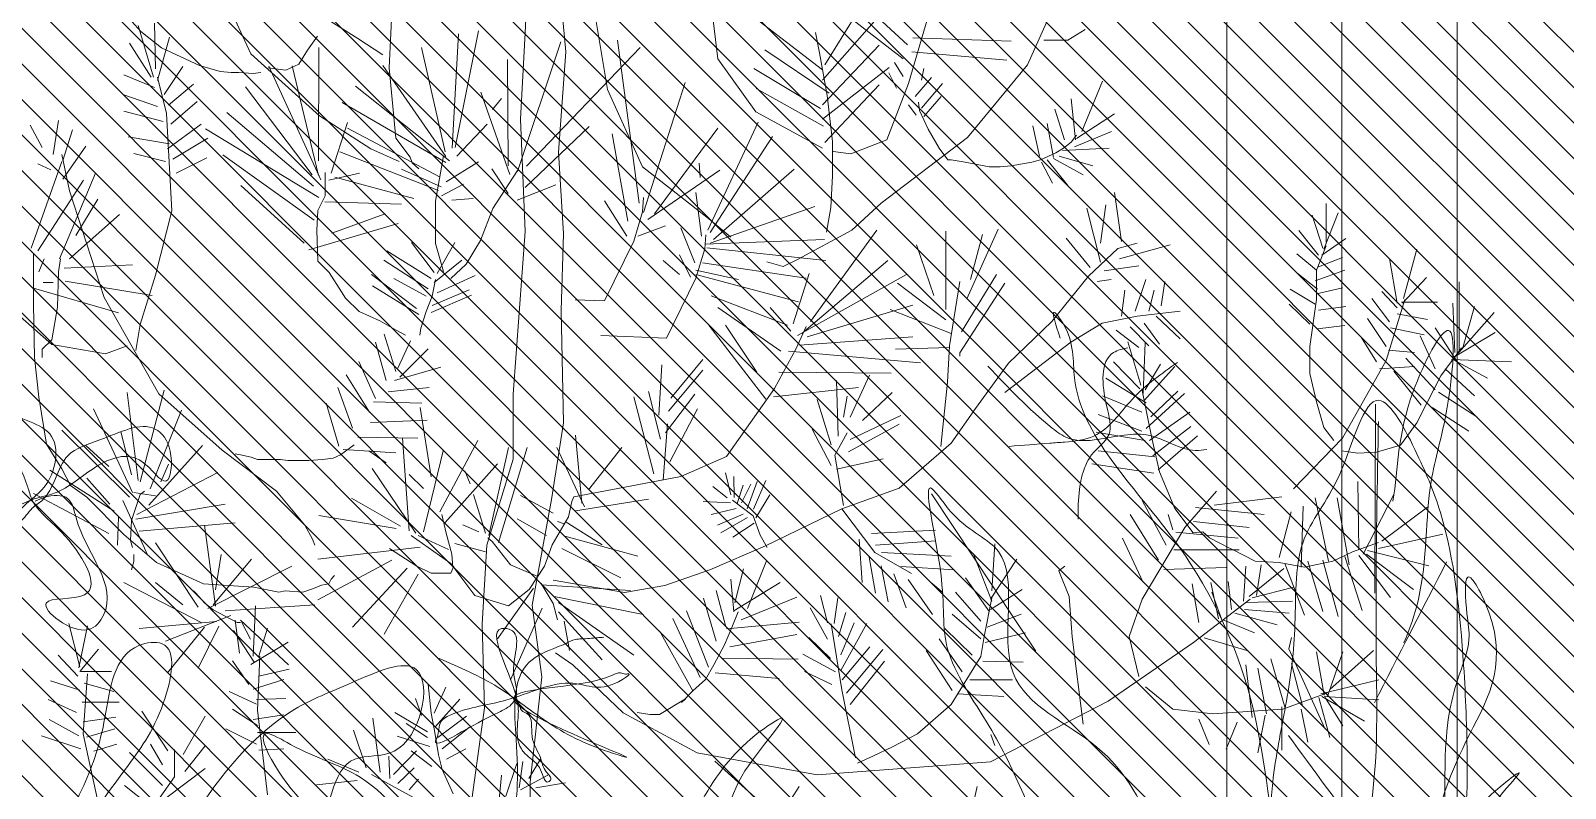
# Model space of a CAD drawing. Header units: millimetres. Extents: x 3779 to 7711, y 1445 to 3132.
# Drawn here: x 3976.2728 to 3976.7575, y 1452.6163 to 1452.8553 of the extents above; entities that cross this region are included whole.
import ezdxf

# ---------------------------------------------------------------- set-up
doc = ezdxf.new("R2010")
doc.units = ezdxf.units.MM
for name, color, linetype, lineweight in [('pluma 0.0', 33, 'Continuous', 0), ('pluma 2', 2, 'Continuous', 20), ('VEJETACION', 3, 'Continuous', 9)]:
    doc.layers.add(name, color=color, linetype=linetype, lineweight=lineweight)

# ---------------------------------------------------------------- blocks, each defined once
blk = doc.blocks.new('JGJGHJ')
at = {"layer": 'VEJETACION', "color": 84, "linetype": 'Continuous', "lineweight": 5, "ltscale": 0.1}
for p, q in [((1138.55873, 440.55086), (1138.55429, 440.49146)), ((1138.41686, 440.53279), (1138.4461, 440.4809)), ((1138.45521, 440.50565), (1138.45718, 440.50698)), ((1138.45789, 440.49743), (1138.45521, 440.50565)), ((1138.45795, 440.48458), (1138.45789, 440.49743)), ((1138.45939, 440.45692), (1138.45795, 440.48458)), ((1138.52585, 440.47587), (1138.52702, 440.47944)), ((1138.5355, 440.4498), (1138.52585, 440.47587)), ((1138.43108, 440.45216), (1138.43008, 440.45578)), ((1138.49865, 440.44757), (1138.49597, 440.4558))]:
    blk.add_line(p, q, dxfattribs=at)
for points in [[(1138.09077, 440.32374), (1138.08958, 440.35185), (1138.09249, 440.39248), (1138.11424, 440.41759), (1138.15672, 440.46468), (1138.17016, 440.48454), (1138.17111, 440.50329), (1138.16381, 440.50325), (1138.15142, 440.48131), (1138.1432, 440.46044), (1138.137, 440.44895), (1138.1298, 440.43121), (1138.11011, 440.41132), (1138.10702, 440.40401), (1138.09665, 440.39459), (1138.09478, 440.355), (1138.09977, 440.39564), (1138.08278, 440.45596), (1138.08054, 440.48615), (1138.05425, 440.53079), (1138.04068, 440.53488), (1138.04817, 440.49847), (1138.06707, 440.47045), (1138.07339, 440.45799), (1138.08184, 440.43721), (1138.08827, 440.40391), (1138.09259, 440.37478), (1138.09491, 440.32897), (1138.09588, 440.34251), (1138.09763, 440.40709), (1138.10057, 440.44251), (1138.10356, 440.46752), (1138.11792, 440.51134), (1138.12616, 440.52909), (1138.1292, 440.54472), (1138.13128, 440.54682), (1138.13335, 440.54891), (1138.13647, 440.55101), (1138.14577, 440.5646), (1138.15617, 440.56882), (1138.17387, 440.57099), (1138.17808, 440.56373), (1138.17605, 440.55434), (1138.16896, 440.56107), (1138.15432, 440.56043), (1138.14062, 440.55311), (1138.13542, 440.55205), (1138.11608, 440.54728), (1138.1065, 440.54779), (1138.10145, 440.54495), (1138.09795, 440.54352), (1138.10424, 440.53626), (1138.11048, 440.53838), (1138.11464, 440.54048), (1138.12711, 440.54679), (1138.1323, 440.55099), (1138.13749, 440.55518), (1138.14052, 440.57186), (1138.12717, 440.58112), (1138.13048, 440.59521), (1138.13099, 440.60097), (1138.12266, 440.59988), (1138.12173, 440.57905), (1138.13227, 440.55619), (1138.13333, 440.55203), (1138.14203, 440.54066), (1138.14777, 440.52042), (1138.13559, 440.51872), (1138.14815, 440.50941), (1138.15334, 440.51361), (1138.14692, 440.54482), (1138.1448, 440.55105), (1138.1375, 440.55206), (1138.13438, 440.551)], [(1138.51698, 440.41159), (1138.51201, 440.46431), (1138.49182, 440.51343), (1138.46457, 440.56603), (1138.46213, 440.5836), (1138.45976, 440.5871), (1138.46098, 440.57891)], [(1138.43756, 440.57175), (1138.45644, 440.55075), (1138.46115, 440.54726), (1138.47053, 440.54614), (1138.48695, 440.54622), (1138.50106, 440.54044), (1138.50457, 440.54046)], [(1138.48211, 440.57433), (1138.47743, 440.57313), (1138.474, 440.55671), (1138.47405, 440.54733), (1138.46821, 440.54144), (1138.46589, 440.53791), (1138.46358, 440.53086), (1138.46245, 440.52148)], [(1138.49739, 440.56855), (1138.4822, 440.55792), (1138.46936, 440.5473), (1138.45998, 440.54608), (1138.45529, 440.54606), (1138.44239, 440.54599)], [(1138.51961, 440.3084), (1138.52433, 440.31436), (1138.53849, 440.33225), (1138.5467, 440.35367), (1138.55725, 440.38104), (1138.56552, 440.3894), (1138.57376, 440.40369), (1138.57953, 440.43697), (1138.58056, 440.46666), (1138.57674, 440.51533), (1138.5707, 440.5343), (1138.55991, 440.55206), (1138.54577, 440.52942), (1138.53281, 440.50916), (1138.5282, 440.48183), (1138.52357, 440.45805), (1138.51775, 440.43427), (1138.51437, 440.401), (1138.51218, 440.36536), (1138.51232, 440.33805), (1138.51479, 440.32025), (1138.5208, 440.30722), (1138.52079, 440.30841), (1138.52316, 440.30961)], [(1138.5593, 440.54536), (1138.55315, 440.47005), (1138.54525, 440.41437), (1138.53234, 440.37994), (1138.52761, 440.34555), (1138.52278, 440.32916), (1138.51955, 440.32096)], [(1138.51874, 440.30932), (1138.51936, 440.3169), (1138.52123, 440.33964), (1138.51619, 440.36202), (1138.50979, 440.39064), (1138.48637, 440.40205), (1138.47974, 440.41849), (1138.4632, 440.44936), (1138.43851, 440.4746), (1138.43667, 440.51313), (1138.4235, 440.52558), (1138.41718, 440.53444), (1138.41797, 440.50776), (1138.41841, 440.48372), (1138.42973, 440.45841), (1138.43906, 440.43606), (1138.44741, 440.41304), (1138.46304, 440.38348), (1138.48097, 440.35261), (1138.49624, 440.32996), (1138.50816, 440.31652), (1138.52039, 440.309), (1138.51973, 440.30999), (1138.52103, 440.3123)], [(1138.25809, 440.49224), (1138.27599, 440.48184), (1138.29129, 440.46933), (1138.31077, 440.45841), (1138.3134, 440.45738), (1138.28074, 440.47715), (1138.31222, 440.48308), (1138.31484, 440.48362), (1138.31642, 440.48311), (1138.31747, 440.48311), (1138.31537, 440.48153), (1138.29962, 440.48144), (1138.27812, 440.47766), (1138.26081, 440.47442), (1138.25714, 440.4723), (1138.25559, 440.46757), (1138.25507, 440.46652), (1138.26346, 440.46866), (1138.27551, 440.47397), (1138.28022, 440.47662), (1138.28126, 440.4782), (1138.28122, 440.48659), (1138.28115, 440.49971), (1138.27957, 440.50023), (1138.2818, 440.4761), (1138.28131, 440.47033), (1138.28188, 440.46194), (1138.28399, 440.45932), (1138.28716, 440.45567), (1138.28823, 440.45252), (1138.28928, 440.45095), (1138.29033, 440.45149), (1138.28927, 440.4541), (1138.28767, 440.45882), (1138.28553, 440.46563), (1138.28444, 440.47297), (1138.28286, 440.47401), (1138.28233, 440.47558), (1138.28179, 440.47715)], [(1138.55158, 440.45695), (1138.57755, 440.49964)], [(1138.08487, 440.30628), (1138.08661, 440.31369), (1138.09182, 440.3359), (1138.1035, 440.35564), (1138.12423, 440.3777), (1138.1342, 440.38219), (1138.13303, 440.39328), (1138.15619, 440.42113), (1138.17714, 440.44787), (1138.21147, 440.47965), (1138.23009, 440.48671), (1138.2507, 440.48929), (1138.24176, 440.46414), (1138.22924, 440.46257), (1138.21494, 440.43808), (1138.18063, 440.41904), (1138.16298, 440.39787), (1138.14427, 440.36671), (1138.13412, 440.33586), (1138.11263, 440.319), (1138.09715, 440.30987), (1138.08321, 440.30648), (1138.08414, 440.30722), (1138.08361, 440.30982)], [(1138.54525, 440.41437), (1138.52379, 440.44862)], [(1138.57093, 440.30552), (1138.57033, 440.31811), (1138.56448, 440.33277), (1138.55181, 440.34687), (1138.54444, 440.34945), (1138.54182, 440.34944), (1138.53972, 440.34838), (1138.54185, 440.34367), (1138.55028, 440.33794), (1138.55504, 440.33167), (1138.56242, 440.32541), (1138.56772, 440.31652), (1138.56986, 440.30761), (1138.57033, 440.31968), (1138.57809, 440.34019), (1138.58645, 440.34915), (1138.59166, 440.35548), (1138.59534, 440.35602), (1138.59692, 440.35445), (1138.59069, 440.34078), (1138.58913, 440.33867), (1138.5766, 440.32391), (1138.57349, 440.31655), (1138.56986, 440.30761), (1138.56985, 440.30971), (1138.56817, 440.33069), (1138.56545, 440.34852), (1138.5575, 440.36317), (1138.56098, 440.39887), (1138.57404, 440.41258), (1138.58239, 440.42207), (1138.59546, 440.43158), (1138.58086, 440.41366), (1138.57883, 440.39896), (1138.57367, 440.38214), (1138.57326, 440.36063), (1138.57278, 440.35118), (1138.57234, 440.33648), (1138.57026, 440.3328), (1138.56924, 440.32597), (1138.5698, 440.32073), (1138.5704, 440.30604)]]:
    blk.add_spline(points, degree=3, dxfattribs=at)
for points, knots in [([(1138.56227, 440.4751), (1138.56445, 440.47942), (1138.5714, 440.4953), (1138.5721, 440.52292), (1138.58155, 440.54472), (1138.58803, 440.58427), (1138.5649, 440.5465), (1138.56453, 440.53036), (1138.56204, 440.51998)], [0.1792242, 0.1792242, 0.1792242, 0.1792242, 0.1937143, 0.2311012, 0.2550797, 0.2793033, 0.3016037, 0.3367139, 0.3367139, 0.3367139, 0.3367139]), ([(1138.27907, 440.30505), (1138.27848, 440.31034), (1138.27652, 440.32508), (1138.2608, 440.35074), (1138.24052, 440.36207), (1138.19469, 440.38665), (1138.21712, 440.36793), (1138.22811, 440.36452), (1138.24058, 440.35659), (1138.25399, 440.34451), (1138.26709, 440.33342), (1138.27333, 440.32032), (1138.28323, 440.2988), (1138.28934, 440.32211), (1138.29638, 440.34085), (1138.31236, 440.36164), (1138.32649, 440.37899), (1138.33675, 440.3888), (1138.34537, 440.38944), (1138.35778, 440.39692), (1138.35277, 440.38487), (1138.34778, 440.3772), (1138.33793, 440.36488), (1138.32424, 440.3577), (1138.30632, 440.35127), (1138.30091, 440.3329), (1138.29235, 440.32144), (1138.28512, 440.31514), (1138.27748, 440.30345), (1138.29109, 440.34951), (1138.28255, 440.37193), (1138.30571, 440.40597), (1138.32787, 440.42388), (1138.34024, 440.44813), (1138.35371, 440.46033), (1138.37013, 440.4689), (1138.34804, 440.44896), (1138.34605, 440.4366), (1138.33069, 440.42726), (1138.32823, 440.40742), (1138.31942, 440.3887), (1138.30471, 440.37751), (1138.2947, 440.35642), (1138.30111, 440.32609), (1138.28277, 440.32388), (1138.27625, 440.30065), (1138.27013, 440.36402), (1138.27433, 440.39524), (1138.25366, 440.42582), (1138.23547, 440.45732), (1138.21506, 440.46434), (1138.19504, 440.4786), (1138.21014, 440.44754), (1138.22363, 440.44224), (1138.23937, 440.43702), (1138.24152, 440.41767), (1138.25144, 440.40352), (1138.26027, 440.38752), (1138.26886, 440.36747), (1138.27389, 440.34688), (1138.27508, 440.32718), (1138.2763, 440.31936), (1138.2792, 440.30786), (1138.29212, 440.32409), (1138.28196, 440.34866), (1138.28408, 440.3834), (1138.27029, 440.41468), (1138.27988, 440.44337), (1138.2807, 440.46717), (1138.28021, 440.48827), (1138.29327, 440.49251), (1138.29836, 440.49407), (1138.30094, 440.49534), (1138.30438, 440.49509), (1138.30736, 440.49522), (1138.3097, 440.49522), (1138.31037, 440.49522)], [0.002268, 0.002268, 0.002268, 0.002268, 0.018273, 0.046968, 0.08365, 0.112338, 0.130172, 0.137802, 0.149484, 0.172954, 0.193505, 0.197984, 0.218824, 0.233162, 0.24711, 0.286002, 0.305882, 0.317303, 0.324597, 0.33602, 0.339187, 0.356706, 0.367352, 0.384876, 0.403266, 0.420291, 0.43892, 0.444586, 0.450999, 0.47026, 0.519692, 0.554414, 0.578494, 0.606554, 0.632847, 0.635087, 0.656521, 0.670434, 0.681081, 0.704884, 0.726387, 0.741968, 0.758544, 0.797198, 0.802593, 0.807071, 0.857943, 0.87897, 0.920175, 0.958036, 0.982265, 0.990342, 1.015457, 1.030748, 1.041949, 1.060359, 1.081861, 1.094409, 1.115054, 1.146877, 1.158935, 1.171117, 1.177834, 1.180667, 1.22177, 1.249879, 1.285018, 1.319063, 1.335115, 1.359887, 1.369754, 1.372922, 1.37609, 1.378094, 1.383104, 1.385107, 1.385107, 1.385107, 1.385107]), ([(1138.56273, 440.3879), (1138.56351, 440.38927), (1138.57362, 440.40849), (1138.56957, 440.43635), (1138.57827, 440.46293), (1138.58359, 440.4733), (1138.58257, 440.48308), (1138.58269, 440.50079), (1138.59734, 440.46776), (1138.57874, 440.44482), (1138.56652, 440.41637), (1138.56329, 440.40011), (1138.56269, 440.39665)], [1.6937456, 1.6937456, 1.6937456, 1.6937456, 1.6984352, 1.7590359, 1.7699303, 1.7833718, 1.7914099, 1.8029502, 1.8157902, 1.8572899, 1.8958941, 1.9063034, 1.9063034, 1.9063034, 1.9063034])]:
    blk.add_open_spline(points, degree=3, knots=knots, dxfattribs=at)
blk = doc.blocks.new('5')
for p, q in [((0.0824, 0.7685), (0.0856, 0.8331)), ((-0.0981, 0.7547), (-0.1275, 0.8187)), ((-0.007, 0.7454), (-0.0034, 0.8202)), ((0.2091, 0.7513), (0.2019, 0.813)), ((0.1044, 0.8063), (0.1091, 0.7559)), ((-0.1705, 0.7693), (-0.1913, 0.7925)), ((0.1366, 0.7313), (0.1266, 0.7906)), ((0.2795, 0.7473), (0.3096, 0.7959)), ((0.3339, 0.7606), (0.2988, 0.7929)), ((0.3346, 0.7351), (0.3518, 0.7937)), ((0.4128, 0.7475), (0.4322, 0.7906)), ((-0.0278, 0.7647), (-0.0622, 0.7863)), ((0.278, 0.7442), (0.2307, 0.7804)), ((0.278, 0.7373), (0.3153, 0.7797)), ((0.331, 0.7513), (0.2952, 0.7791)), ((-0.1622, 0.7394), (-0.1723, 0.7733)), ((-0.1569, 0.7585), (-0.1705, 0.7693)), ((-0.1608, 0.7447), (-0.1615, 0.7748)), ((0.0343, 0.6927), (0.0386, 0.7678)), ((0.0363, 0.6931), (0.0516, 0.7698)), ((0.0793, 0.7118), (0.0824, 0.7685)), ((0.2761, 0.7553), (0.2733, 0.7687)), ((0.4394, 0.7636), (0.4508, 0.7706)), ((-0.1636, 0.7394), (-0.178, 0.7617)), ((-0.1594, 0.737), (-0.1515, 0.7656)), ((-0.1318, 0.747), (-0.1569, 0.7585)), ((-0.0608, 0.757), (-0.0543, 0.7663)), ((-0.0536, 0.6843), (-0.0534, 0.7587)), ((-0.0113, 0.7539), (-0.0278, 0.7647)), ((0.0298, 0.6902), (0.0143, 0.7589)), ((0.0773, 0.6774), (0.1059, 0.7626)), ((0.0833, 0.6807), (0.1581, 0.7587)), ((0.1574, 0.6565), (0.1431, 0.7636)), ((0.2823, 0.7288), (0.24, 0.7573)), ((0.278, 0.7211), (0.3153, 0.7604)), ((0.3375, 0.7652), (0.4021, 0.7629)), ((0.4236, 0.7636), (0.4286, 0.7636)), ((0.4286, 0.7636), (0.4394, 0.7636)), ((-0.0529, 0.7138), (-0.0981, 0.7547)), ((-0.0751, 0.7439), (-0.0665, 0.7478)), ((-0.0665, 0.7478), (-0.0608, 0.757)), ((0.0711, 0.681), (0.0707, 0.751)), ((0.1091, 0.7559), (0.1044, 0.6899)), ((0.2342, 0.7166), (0.2091, 0.7513)), ((0.2811, 0.7273), (0.2761, 0.7553)), ((0.331, 0.7397), (0.3253, 0.749)), ((0.3368, 0.7559), (0.3992, 0.7505)), ((0.3734, 0.6997), (0.4128, 0.7475)), ((-0.1615, 0.7324), (-0.1816, 0.7409)), ((-0.1536, 0.7155), (-0.1594, 0.7394)), ((-0.155, 0.7278), (-0.1429, 0.7463)), ((-0.1182, 0.7431), (-0.1318, 0.747)), ((-0.111, 0.7424), (-0.1182, 0.7431)), ((-0.106, 0.7424), (-0.111, 0.7424)), ((-0.0966, 0.7416), (-0.106, 0.7424)), ((-0.0916, 0.7424), (-0.0966, 0.7416)), ((-0.0866, 0.7454), (-0.0751, 0.7439)), ((-0.0521, 0.6718), (-0.0863, 0.7465)), ((-0.0535, 0.6747), (-0.071, 0.7468)), ((0.0302, 0.6871), (-0.0113, 0.747)), ((-0.0027, 0.6992), (-0.007, 0.7454)), ((0.2766, 0.7188), (0.2328, 0.745)), ((0.278, 0.7118), (0.3218, 0.7457)), ((0.3267, 0.732), (0.3217, 0.7421)), ((0.3389, 0.7266), (0.3497, 0.739)), ((0.3432, 0.7374), (0.3447, 0.7451)), ((-0.1594, 0.7201), (-0.1823, 0.7278)), ((-0.1522, 0.7208), (-0.1357, 0.7347)), ((-0.0578, 0.675), (-0.1016, 0.7329)), ((0.0326, 0.6843), (-0.0293, 0.7334)), ((0.0723, 0.6754), (0.0532, 0.7295)), ((0.1596, 0.6804), (0.1366, 0.7313)), ((0.1603, 0.6503), (0.1876, 0.7359)), ((0.2787, 0.7072), (0.2343, 0.7319)), ((0.2795, 0.6964), (0.3153, 0.7342)), ((0.2845, 0.697), (0.2811, 0.7273)), ((0.3203, 0.6981), (0.3346, 0.7351)), ((0.3432, 0.7189), (0.3569, 0.7351)), ((0.4487, 0.7035), (0.4623, 0.7367)), ((-0.1558, 0.7101), (-0.1816, 0.717)), ((-0.1507, 0.7085), (-0.1335, 0.7232)), ((0.0301, 0.6833), (-0.038, 0.7226)), ((0.0609, 0.7181), (0.0669, 0.7252)), ((0.3397, 0.7143), (0.3346, 0.7212)), ((0.3418, 0.7174), (0.3411, 0.7228)), ((0.3475, 0.7051), (0.3418, 0.7174)), ((0.3447, 0.7135), (0.3561, 0.7266)), ((0.4372, 0.6981), (0.4308, 0.7182)), ((0.4444, 0.6981), (0.4415, 0.7251)), ((-0.2354, 0.6931), (-0.2433, 0.7077)), ((-0.2282, 0.6885), (-0.2246, 0.7108)), ((-0.15, 0.6515), (-0.1536, 0.7155)), ((-0.1529, 0.6923), (-0.1307, 0.7085)), ((-0.0569, 0.6677), (-0.1139, 0.7161)), ((-0.0192, 0.6922), (-0.0529, 0.7138)), ((-0.0452, 0.6763), (-0.0344, 0.7094)), ((0.0375, 0.6874), (0.0573, 0.7083)), ((0.0824, 0.6379), (0.0793, 0.7118)), ((0.0823, 0.6667), (0.1246, 0.7069)), ((0.2026, 0.6387), (0.2356, 0.7097)), ((0.278, 0.6927), (0.2342, 0.7166)), ((0.4207, 0.6873), (0.4164, 0.7074)), ((0.43, 0.6865), (0.4257, 0.7089)), ((0.4451, 0.6989), (0.4702, 0.7151)), ((-0.2218, 0.6846), (-0.2153, 0.7047)), ((-0.1515, 0.6954), (-0.1787, 0.7)), ((-0.1493, 0.6854), (-0.1264, 0.6993)), ((-0.0534, 0.6603), (-0.128, 0.7053)), ((0.0265, 0.6735), (-0.0344, 0.7057)), ((0.0067, 0.6868), (-0.0027, 0.6992)), ((0.1499, 0.6446), (0.1396, 0.702)), ((0.1675, 0.6495), (0.2091, 0.7058)), ((0.2041, 0.6372), (0.245, 0.7004)), ((0.2845, 0.6745), (0.2845, 0.697)), ((0.2966, 0.6889), (0.3203, 0.6981)), ((0.3167, 0.6565), (0.3734, 0.6997)), ((0.3547, 0.6927), (0.3475, 0.7051)), ((0.4451, 0.7012), (0.4415, 0.6966)), ((0.4437, 0.6935), (0.4681, 0.7035)), ((-0.2174, 0.6646), (-0.2225, 0.6885)), ((-0.2218, 0.6723), (-0.2067, 0.6939)), ((-0.1543, 0.6838), (-0.1751, 0.6892)), ((-0.0564, 0.6453), (-0.1165, 0.6883)), ((0.0254, 0.6648), (-0.0395, 0.6903)), ((-0.0005, 0.6838), (-0.0192, 0.6922)), ((0.0081, 0.683), (0.0067, 0.6868)), ((0.0286, 0.6875), (0.0233, 0.6578)), ((0.1044, 0.6899), (0.1076, 0.6363)), ((0.2851, 0.6904), (0.2966, 0.6889)), ((0.3597, 0.6858), (0.3547, 0.6927)), ((0.4315, 0.6896), (0.4214, 0.685)), ((0.4365, 0.6927), (0.4315, 0.6896)), ((0.4336, 0.6873), (0.4559, 0.6811)), ((0.4358, 0.6912), (0.4666, 0.6927)), ((0.4415, 0.6966), (0.4365, 0.6927)), ((-0.2426, 0.6268), (-0.2225, 0.6838)), ((-0.2296, 0.6784), (-0.2383, 0.6823)), ((-0.1472, 0.6761), (-0.1271, 0.6862)), ((-0.0492, 0.6766), (-0.0492, 0.6612)), ((0.0272, 0.6673), (0.001, 0.6788)), ((0.0124, 0.6791), (0.0081, 0.683)), ((0.0305, 0.6706), (0.0517, 0.6837)), ((0.0712, 0.6628), (0.0605, 0.679)), ((0.0774, 0.678), (0.0612, 0.653)), ((0.2019, 0.6472), (0.1596, 0.6804)), ((0.1632, 0.6457), (0.2105, 0.6781)), ((0.1976, 0.6734), (0.1969, 0.6827)), ((0.2062, 0.6326), (0.2593, 0.6788)), ((0.3605, 0.685), (0.3597, 0.6858)), ((0.3626, 0.685), (0.3605, 0.685)), ((0.3719, 0.6835), (0.3626, 0.685)), ((0.3877, 0.6804), (0.3719, 0.6835)), ((0.3949, 0.6804), (0.3877, 0.6804)), ((0.4021, 0.6811), (0.3949, 0.6804)), ((0.4157, 0.6835), (0.4021, 0.6811)), ((0.4214, 0.685), (0.4157, 0.6835)), ((0.4221, 0.6835), (0.4293, 0.6696)), ((0.4257, 0.685), (0.4394, 0.668)), ((0.43, 0.6858), (0.4494, 0.675)), ((-0.2383, 0.6252), (-0.2081, 0.6715)), ((-0.2239, 0.6199), (-0.2002, 0.6761)), ((-0.063, 0.6301), (-0.1046, 0.6681)), ((-0.0468, 0.6717), (-0.0267, 0.6761)), ((0.0091, 0.6595), (-0.0428, 0.6736)), ((0.0274, 0.6614), (0.0418, 0.669)), ((0.0771, 0.6585), (0.1026, 0.6686)), ((0.2834, 0.6537), (0.2845, 0.6745)), ((-0.1945, 0.5944), (-0.2174, 0.6646)), ((-0.2132, 0.6353), (-0.1988, 0.6592)), ((-0.0492, 0.6612), (-0.054, 0.6517)), ((-0.0494, 0.6573), (0.0011, 0.6558)), ((0.0233, 0.6578), (0.0233, 0.6299)), ((0.0341, 0.6584), (0.0482, 0.6595)), ((0.1493, 0.6349), (0.1346, 0.6581)), ((0.1596, 0.6508), (0.1603, 0.6601)), ((0.1983, 0.6349), (0.1947, 0.6634)), ((0.2973, 0.6387), (0.3167, 0.6565)), ((0.4746, 0.6313), (0.4701, 0.6634)), ((0.6094, 0.6309), (0.6094, 0.6563)), ((-0.2174, 0.6199), (-0.1845, 0.6491)), ((-0.1608, 0.6091), (-0.15, 0.6515)), ((-0.054, 0.6517), (-0.0547, 0.6388)), ((-0.0448, 0.6368), (-0.0098, 0.6494)), ((0.0612, 0.653), (0.0531, 0.632)), ((0.1539, 0.6316), (0.1596, 0.6508)), ((0.2177, 0.6341), (0.2019, 0.6472)), ((0.2041, 0.6303), (0.2729, 0.6542)), ((0.2806, 0.6375), (0.2834, 0.6537)), ((0.4609, 0.6177), (0.4518, 0.6531)), ((0.4609, 0.6302), (0.4644, 0.6553)), ((0.6072, 0.627), (0.6001, 0.6486)), ((0.6079, 0.6262), (0.6173, 0.6501)), ((-0.0599, 0.6259), (-0.0011, 0.6431)), ((-0.0547, 0.6388), (-0.054, 0.6184)), ((0.0745, 0.5309), (0.0824, 0.6379)), ((0.1076, 0.6363), (0.106, 0.5859)), ((0.1566, 0.6349), (0.1748, 0.6416)), ((0.194, 0.6172), (0.1847, 0.6403)), ((0.2615, 0.6195), (0.2973, 0.6387)), ((0.2701, 0.5786), (0.3138, 0.6387)), ((0.3592, 0.5867), (0.3592, 0.6381)), ((0.3729, 0.5935), (0.3935, 0.6393)), ((0.6043, 0.6224), (0.5914, 0.6386)), ((0.0226, 0.6109), (0.0077, 0.6306)), ((0.0233, 0.6299), (0.0286, 0.6116)), ((0.0246, 0.6103), (0.0361, 0.6306)), ((0.0531, 0.632), (0.0435, 0.6164)), ((0.1345, 0.5922), (0.1539, 0.6316)), ((0.1947, 0.6071), (0.2005, 0.6264)), ((0.2005, 0.6264), (0.2012, 0.6357)), ((0.2005, 0.6295), (0.2794, 0.6326)), ((0.2019, 0.6272), (0.2801, 0.6187)), ((0.3512, 0.5959), (0.3399, 0.6291)), ((0.3753, 0.6063), (0.3833, 0.6359)), ((0.454, 0.6142), (0.4382, 0.6335)), ((0.4529, 0.6085), (0.4724, 0.6267)), ((0.4724, 0.6267), (0.485, 0.6302)), ((0.4735, 0.6199), (0.5067, 0.6291)), ((0.6029, 0.6124), (0.6094, 0.6285)), ((0.6065, 0.6224), (0.6223, 0.6332)), ((0.6603, 0.5939), (0.6689, 0.6262)), ((-0.2411, 0.5898), (-0.2411, 0.6229)), ((-0.2375, 0.6114), (-0.234, 0.6199)), ((-0.2246, 0.6114), (-0.2232, 0.6199)), ((-0.221, 0.6137), (-0.1759, 0.616)), ((-0.054, 0.6184), (-0.0466, 0.6109)), ((-0.0106, 0.6191), (0.0185, 0.6002)), ((-0.0086, 0.6252), (0.0205, 0.607)), ((0.0226, 0.6043), (0.0408, 0.6191)), ((0.0435, 0.6164), (0.0334, 0.607)), ((0.184, 0.6095), (0.1732, 0.6187)), ((0.1912, 0.6079), (0.184, 0.6226)), ((0.1991, 0.6172), (0.2672, 0.6071)), ((0.2414, 0.6179), (0.2521, 0.6148)), ((0.2521, 0.6148), (0.2615, 0.6195)), ((0.2643, 0.5709), (0.321, 0.6187)), ((0.6029, 0.6124), (0.59, 0.6232)), ((0.6043, 0.6147), (0.6201, 0.6208)), ((0.656, 0.5908), (0.651, 0.6201)), ((-0.2253, 0.5882), (-0.2246, 0.6114)), ((-0.1708, 0.5767), (-0.1608, 0.6091)), ((-0.0466, 0.6109), (-0.0385, 0.5982)), ((0.011, 0.5873), (-0.0188, 0.6096)), ((-0.0039, 0.607), (0.0172, 0.5954)), ((0.0233, 0.6063), (0.0212, 0.5954)), ((0.0246, 0.5975), (0.0496, 0.6089)), ((0.1754, 0.5678), (0.1947, 0.6071)), ((0.1947, 0.6125), (0.2227, 0.6064)), ((0.1947, 0.6095), (0.2622, 0.5917)), ((0.2586, 0.5771), (0.2693, 0.6102)), ((0.2615, 0.5694), (0.3332, 0.6095)), ((0.3694, 0.572), (0.3924, 0.6096)), ((0.4288, 0.5788), (0.4529, 0.6085)), ((0.4586, 0.605), (0.4679, 0.6063)), ((0.4633, 0.612), (0.4861, 0.6153)), ((0.4837, 0.5856), (0.4907, 0.6063)), ((0.6036, 0.6), (0.59, 0.6108)), ((0.6022, 0.6054), (0.6216, 0.6124)), ((0.6029, 0.5931), (0.6029, 0.6124)), ((0.6596, 0.5908), (0.6754, 0.6077)), ((-0.2411, 0.6006), (-0.1852, 0.5844)), ((-0.2347, 0.6044), (-0.2282, 0.6044)), ((-0.2203, 0.6052), (-0.1629, 0.5959)), ((-0.0385, 0.5982), (-0.0357, 0.5941)), ((0.0124, 0.5832), (-0.0181, 0.6022)), ((0.0205, 0.5846), (0.047, 0.5961)), ((0.0212, 0.5893), (0.0456, 0.5995)), ((0.3592, 0.5799), (0.3273, 0.6039)), ((0.3616, 0.5628), (0.3683, 0.605)), ((0.3683, 0.5581), (0.398, 0.6039)), ((0.4746, 0.5823), (0.477, 0.5993)), ((0.4928, 0.5856), (0.4963, 0.5993)), ((0.5008, 0.5891), (0.5032, 0.605)), ((0.6022, 0.59), (0.5857, 0.6)), ((0.6029, 0.5969), (0.6201, 0.6008)), ((0.656, 0.5877), (0.646, 0.5985)), ((0.6969, 0.5592), (0.6969, 0.6047)), ((-0.2289, 0.5636), (-0.2612, 0.5921)), ((-0.2404, 0.5551), (-0.2411, 0.5898)), ((-0.2289, 0.5667), (-0.2253, 0.5882)), ((-0.1586, 0.5312), (-0.1945, 0.5944)), ((-0.0357, 0.5941), (-0.0269, 0.5853)), ((0.0212, 0.5954), (0.0172, 0.5853)), ((0.106, 0.5859), (0.1076, 0.512)), ((0.1152, 0.593), (0.1345, 0.5922)), ((0.2048, 0.5956), (0.255, 0.5763)), ((0.2507, 0.5593), (0.2091, 0.5879)), ((0.2572, 0.5724), (0.2435, 0.5879)), ((0.2679, 0.5686), (0.3375, 0.5894)), ((0.3627, 0.5709), (0.3226, 0.5867)), ((0.485, 0.5823), (0.5134, 0.5856)), ((0.5986, 0.5769), (0.585, 0.59)), ((0.5986, 0.5622), (0.6029, 0.5931)), ((0.6043, 0.5861), (0.6223, 0.5885)), ((0.651, 0.5784), (0.6395, 0.5939)), ((0.6488, 0.553), (0.661, 0.5931)), ((0.6589, 0.5915), (0.6825, 0.5915)), ((0.694, 0.5584), (0.6926, 0.5908)), ((0.699, 0.5607), (0.7069, 0.5885)), ((-0.1737, 0.5597), (-0.1708, 0.5767)), ((-0.0269, 0.5853), (-0.0133, 0.5792)), ((-0.0133, 0.5792), (-0.0025, 0.5731)), ((0.0172, 0.5853), (0.0137, 0.5744)), ((0.2407, 0.5277), (0.2033, 0.5763)), ((0.2349, 0.5455), (0.2141, 0.5763)), ((0.2607, 0.5609), (0.2672, 0.5755)), ((0.4004, 0.5513), (0.4288, 0.5788)), ((0.4414, 0.5651), (0.462, 0.5777)), ((0.462, 0.5777), (0.485, 0.5823)), ((0.4896, 0.5777), (0.4998, 0.5639)), ((0.4976, 0.5823), (0.5134, 0.5674)), ((0.6036, 0.5738), (0.6216, 0.5761)), ((0.6488, 0.5622), (0.6366, 0.5807)), ((0.656, 0.5838), (0.6761, 0.58)), ((0.6933, 0.5545), (0.7198, 0.5846)), ((-0.2354, 0.5605), (-0.2289, 0.5667)), ((-0.0028, 0.5458), (-0.0104, 0.5703)), ((-0.0025, 0.5731), (0.0036, 0.5697)), ((-0.0014, 0.548), (0.0069, 0.5659)), ((0.0137, 0.5744), (0.013, 0.5697)), ((0.1322, 0.5695), (0.1754, 0.5678)), ((0.2629, 0.5632), (0.3375, 0.5686)), ((0.4711, 0.5731), (0.4861, 0.5616)), ((0.4805, 0.5753), (0.4928, 0.5628)), ((0.6424, 0.5522), (0.6323, 0.5684)), ((0.6517, 0.5746), (0.6739, 0.57)), ((0.6811, 0.5476), (0.6711, 0.5692)), ((0.6955, 0.5522), (0.6811, 0.5746)), ((0.6933, 0.5553), (0.7206, 0.5715)), ((-0.2354, 0.5551), (-0.2354, 0.5605)), ((-0.1938, 0.5574), (-0.2289, 0.5636)), ((-0.1794, 0.5628), (-0.1938, 0.5574)), ((-0.0091, 0.5399), (-0.016, 0.5651)), ((-0.0001, 0.5421), (0.0186, 0.5607)), ((0.2464, 0.5347), (0.2607, 0.5609)), ((0.2557, 0.5593), (0.3425, 0.5516)), ((0.3616, 0.5616), (0.326, 0.5605)), ((0.3603, 0.5388), (0.3616, 0.5628)), ((0.3683, 0.5559), (0.3683, 0.5581)), ((0.398, 0.532), (0.4414, 0.5651)), ((0.4874, 0.5368), (0.4788, 0.5653)), ((0.4889, 0.5314), (0.4903, 0.5646)), ((0.5986, 0.5445), (0.5986, 0.5622)), ((0.6503, 0.5599), (0.6675, 0.5584)), ((0.6847, 0.543), (0.6983, 0.5615)), ((-0.2375, 0.5289), (-0.2404, 0.5551)), ((-0.016, 0.528), (-0.027, 0.5525)), ((-0.0035, 0.5399), (0.0269, 0.5488)), ((0.1704, 0.5171), (0.1722, 0.5502)), ((0.1766, 0.5197), (0.1993, 0.5467)), ((0.1783, 0.5284), (0.1993, 0.5537)), ((0.2493, 0.5455), (0.3232, 0.5447)), ((0.3787, 0.5216), (0.4004, 0.5513)), ((0.4867, 0.5345), (0.4695, 0.5522)), ((0.4896, 0.5268), (0.5097, 0.5491)), ((0.4903, 0.5337), (0.5003, 0.5507)), ((0.6201, 0.5021), (0.6488, 0.553)), ((0.6445, 0.5476), (0.6675, 0.5491)), ((0.6718, 0.5237), (0.6539, 0.5461)), ((0.6811, 0.5337), (0.6617, 0.5545)), ((0.6876, 0.5476), (0.7069, 0.5299)), ((0.6919, 0.5538), (0.7313, 0.5522)), ((0.6926, 0.5538), (0.7155, 0.5414)), ((-0.0312, 0.5087), (-0.0409, 0.5354)), ((-0.0201, 0.5191), (-0.0353, 0.5436)), ((-0.0077, 0.5324), (0.0193, 0.5354)), ((0.2457, 0.5293), (0.3016, 0.5354)), ((0.2883, 0.5034), (0.2872, 0.5399)), ((0.2963, 0.5159), (0.3089, 0.5434)), ((0.3558, 0.4966), (0.3603, 0.5388)), ((0.491, 0.5252), (0.4645, 0.5414)), ((0.6029, 0.526), (0.5986, 0.5445)), ((0.6761, 0.526), (0.6847, 0.543)), ((-0.2325, 0.498), (-0.2375, 0.5289)), ((-0.1723, 0.4741), (-0.1794, 0.532)), ((-0.1708, 0.4734), (-0.155, 0.5335)), ((-0.117, 0.4942), (-0.1586, 0.5312)), ((-0.0402, 0.4968), (-0.0485, 0.525)), ((-0.0173, 0.5258), (0.0145, 0.525)), ((0.0745, 0.4883), (0.0745, 0.5309)), ((0.167, 0.4786), (0.1538, 0.5293)), ((0.1714, 0.5013), (0.1635, 0.5328)), ((0.1748, 0.5056), (0.194, 0.531)), ((0.2148, 0.4899), (0.2464, 0.5347)), ((0.2838, 0.4977), (0.2746, 0.5274)), ((0.2918, 0.5159), (0.2942, 0.5296)), ((0.3044, 0.5137), (0.3239, 0.532)), ((0.4881, 0.5191), (0.4623, 0.5299)), ((0.4946, 0.5021), (0.4881, 0.5345)), ((0.491, 0.5083), (0.5161, 0.5314)), ((0.4939, 0.516), (0.5118, 0.5329)), ((0.6079, 0.509), (0.6029, 0.526)), ((0.6689, 0.5121), (0.6761, 0.526)), ((0.6833, 0.5322), (0.7084, 0.516)), ((-0.1759, 0.4664), (-0.2017, 0.5212)), ((-0.1644, 0.4687), (-0.1436, 0.5204)), ((0.0205, 0.4766), (0.0133, 0.5221)), ((0.1775, 0.4864), (0.1957, 0.5214)), ((0.2963, 0.5012), (0.3295, 0.517)), ((0.3627, 0.4988), (0.3787, 0.5216)), ((0.4881, 0.5067), (0.4594, 0.5175)), ((0.4932, 0.5006), (0.5197, 0.5191)), ((0.679, 0.5222), (0.7033, 0.5067)), ((-0.178, 0.4633), (-0.2225, 0.5073)), ((-0.1766, 0.478), (-0.1837, 0.5065)), ((-0.0194, 0.5124), (0.0179, 0.5139)), ((0.1076, 0.512), (0.0997, 0.4617)), ((0.1761, 0.5115), (0.1732, 0.4745)), ((0.2838, 0.484), (0.2712, 0.508)), ((0.2861, 0.4909), (0.2942, 0.5056)), ((0.2952, 0.4931), (0.3284, 0.5113)), ((0.4903, 0.5006), (0.458, 0.506)), ((0.4953, 0.4905), (0.5204, 0.5098)), ((0.6144, 0.5006), (0.6079, 0.509)), ((0.6582, 0.4975), (0.6689, 0.5121)), ((-0.2225, 0.4818), (-0.2325, 0.498)), ((-0.1916, 0.4834), (-0.2067, 0.4973)), ((-0.1651, 0.4579), (-0.1299, 0.4973)), ((-0.0392, 0.491), (-0.0302, 0.4977)), ((-0.0277, 0.5027), (0.0117, 0.502)), ((0.0061, 0.4411), (0.0018, 0.5021)), ((0.0262, 0.4535), (0.0513, 0.5005)), ((0.0585, 0.4381), (0.0714, 0.4959)), ((0.0649, 0.4334), (0.0836, 0.4959)), ((0.1215, 0.4568), (0.1032, 0.496)), ((0.1197, 0.4594), (0.1155, 0.504)), ((0.1241, 0.4681), (0.146, 0.496)), ((0.3284, 0.4691), (0.3627, 0.4988)), ((0.4996, 0.4798), (0.4946, 0.5021)), ((0.4989, 0.4813), (0.5247, 0.5036)), ((0.5878, 0.4687), (0.6201, 0.5021)), ((0.6424, 0.4929), (0.6582, 0.4975)), ((-0.1572, 0.4734), (-0.1522, 0.4849)), ((-0.0812, 0.4672), (-0.117, 0.4942)), ((-0.1083, 0.4917), (-0.1048, 0.491)), ((-0.1048, 0.491), (-0.0979, 0.4895)), ((-0.0979, 0.4895), (-0.0938, 0.488)), ((-0.0938, 0.488), (-0.0786, 0.488)), ((-0.0786, 0.488), (-0.0737, 0.4873)), ((-0.0737, 0.4873), (-0.0599, 0.4873)), ((-0.0599, 0.4873), (-0.0509, 0.488)), ((-0.0509, 0.488), (-0.044, 0.4888)), ((-0.044, 0.4888), (-0.0392, 0.491)), ((-0.0374, 0.4945), (-0.0028, 0.4923)), ((-0.009, 0.4859), (-0.0204, 0.4936)), ((0.0154, 0.4404), (0.0284, 0.4936)), ((0.0298, 0.4465), (0.0642, 0.4851)), ((0.0572, 0.4317), (0.0745, 0.4883)), ((0.1847, 0.4768), (0.2148, 0.4899)), ((0.2918, 0.4577), (0.2861, 0.4909)), ((0.2872, 0.4816), (0.318, 0.4885)), ((0.496, 0.479), (0.4551, 0.4851)), ((0.4967, 0.4898), (0.4594, 0.4936)), ((0.6194, 0.4936), (0.6302, 0.4921)), ((0.6302, 0.4921), (0.6424, 0.4929)), ((-0.188, 0.4541), (-0.2304, 0.4811)), ((-0.2167, 0.471), (-0.2225, 0.4818)), ((-0.1909, 0.4587), (-0.206, 0.4757)), ((-0.173, 0.4518), (-0.1199, 0.4795)), ((0.0104, 0.4396), (-0.0183, 0.482)), ((0.0154, 0.4689), (0.0061, 0.4782)), ((0.0463, 0.472), (0.0427, 0.4805)), ((0.1653, 0.473), (0.1847, 0.4768)), ((0.2176, 0.4647), (0.2141, 0.4792)), ((0.2198, 0.463), (0.2196, 0.4768)), ((0.5097, 0.4558), (0.4996, 0.4798)), ((-0.1916, 0.4394), (-0.2411, 0.4656)), ((-0.206, 0.4633), (-0.2167, 0.471)), ((-0.1766, 0.4479), (-0.1708, 0.4649)), ((-0.1751, 0.4664), (-0.1608, 0.4641)), ((-0.1708, 0.4649), (-0.168, 0.4672)), ((-0.0625, 0.4448), (-0.0812, 0.4672)), ((0.0563, 0.4396), (0.0484, 0.465)), ((0.1144, 0.4635), (0.1653, 0.473)), ((0.2152, 0.4628), (0.2059, 0.4702)), ((0.2219, 0.459), (0.2258, 0.4711)), ((0.2248, 0.4595), (0.2308, 0.4719)), ((0.2285, 0.4556), (0.235, 0.4735)), ((0.2326, 0.4553), (0.2408, 0.4743)), ((0.2341, 0.4496), (0.2434, 0.4647)), ((0.2907, 0.4555), (0.3284, 0.4691)), ((0.5163, 0.4433), (0.5371, 0.4672)), ((0.6309, 0.4289), (0.6302, 0.4736)), ((0.6338, 0.4258), (0.6539, 0.4651)), ((-0.1816, 0.4387), (-0.206, 0.4633)), ((-0.1823, 0.461), (-0.1658, 0.4248)), ((-0.1737, 0.4487), (-0.1149, 0.4587)), ((0.0004, 0.4442), (-0.0319, 0.4627)), ((0.1008, 0.4527), (0.0793, 0.4643)), ((0.0997, 0.4617), (0.0871, 0.3923)), ((0.113, 0.4604), (0.1108, 0.4504)), ((0.1144, 0.4635), (0.113, 0.4604)), ((0.1155, 0.4542), (0.1635, 0.462)), ((0.2174, 0.4595), (0.1996, 0.4604)), ((0.2213, 0.4558), (0.2048, 0.4518)), ((0.2187, 0.4612), (0.2324, 0.4509)), ((0.2404, 0.4313), (0.2907, 0.4555)), ((0.2907, 0.4555), (0.3124, 0.4269)), ((0.5041, 0.4318), (0.4883, 0.4611)), ((0.5218, 0.4397), (0.5097, 0.4558)), ((0.5234, 0.4565), (0.5686, 0.4518)), ((0.5356, 0.458), (0.5801, 0.4634)), ((0.5929, 0.4173), (0.5943, 0.4574)), ((0.6108, 0.4211), (0.6022, 0.4628)), ((0.6244, 0.4188), (0.6165, 0.4628)), ((0.646, 0.4343), (0.6761, 0.4566)), ((-0.1852, 0.4502), (-0.1859, 0.4317)), ((-0.1773, 0.4348), (-0.1766, 0.4479)), ((-0.1715, 0.441), (-0.1084, 0.4464)), ((-0.1213, 0.3916), (-0.1285, 0.4448)), ((-0.0575, 0.4356), (-0.0625, 0.4448)), ((-0.0025, 0.4427), (-0.0534, 0.4512)), ((0.0305, 0.4396), (0.0276, 0.4519)), ((0.052, 0.4404), (0.0413, 0.445)), ((0.0965, 0.4381), (0.0771, 0.4489)), ((0.1108, 0.4504), (0.1001, 0.4319)), ((0.108, 0.4458), (0.1037, 0.4473)), ((0.1087, 0.4473), (0.1331, 0.4319)), ((0.2258, 0.452), (0.2089, 0.4448)), ((0.2287, 0.4499), (0.2111, 0.4398)), ((0.233, 0.4462), (0.2191, 0.437)), ((0.2324, 0.4509), (0.2369, 0.4383)), ((0.499, 0.4218), (0.4804, 0.4518)), ((0.5084, 0.4418), (0.5055, 0.4518)), ((0.522, 0.4472), (0.5586, 0.4433)), ((0.5785, 0.4235), (0.5864, 0.4535)), ((-0.1601, 0.4202), (-0.1816, 0.4387)), ((-0.1759, 0.4302), (-0.1773, 0.4348)), ((-0.056, 0.4317), (-0.0575, 0.4356)), ((0.0334, 0.4196), (0.0075, 0.4381)), ((0.0319, 0.4288), (0.0119, 0.4381)), ((0.0341, 0.4257), (0.0305, 0.4396)), ((0.0606, 0.4342), (0.0578, 0.4365)), ((0.0728, 0.4188), (0.0606, 0.4342)), ((0.1084, 0.4376), (0.1565, 0.4244)), ((0.2369, 0.4383), (0.2415, 0.4302)), ((0.3022, 0.4356), (0.3041, 0.4072)), ((0.3102, 0.4394), (0.3523, 0.4416)), ((0.3128, 0.4317), (0.3525, 0.4346)), ((0.489, 0.4071), (0.4754, 0.4364)), ((0.4883, 0.3963), (0.5163, 0.4433)), ((0.5105, 0.4403), (0.5514, 0.4364)), ((0.5283, 0.4404), (0.5218, 0.4397)), ((0.5326, 0.4366), (0.5283, 0.4404)), ((0.5462, 0.4296), (0.5326, 0.4366)), ((0.6438, 0.4296), (0.6861, 0.4389)), ((-0.1751, 0.4256), (-0.1751, 0.4209)), ((-0.1328, 0.3909), (-0.1608, 0.4333)), ((-0.1213, 0.4024), (-0.1177, 0.4256)), ((0.0133, 0.4304), (-0.0541, 0.4226)), ((0.0111, 0.418), (-0.0068, 0.4296)), ((0.0348, 0.4172), (0.0341, 0.4257)), ((0.0563, 0.4273), (0.0362, 0.4327)), ((0.054, 0.3798), (0.0572, 0.4317)), ((0.1001, 0.4319), (0.0951, 0.418)), ((0.1065, 0.4296), (0.1453, 0.4103)), ((0.2039, 0.4155), (0.2404, 0.4313)), ((0.3124, 0.4269), (0.3365, 0.4131)), ((0.3169, 0.4269), (0.3627, 0.4245)), ((0.3893, 0.3948), (0.3771, 0.4264)), ((0.3893, 0.4017), (0.3914, 0.4326)), ((0.5091, 0.4287), (0.5521, 0.4287)), ((0.5477, 0.4289), (0.5462, 0.4296)), ((0.5627, 0.4211), (0.5477, 0.4289)), ((0.6266, 0.4273), (0.6137, 0.4211)), ((0.6216, 0.4242), (0.6331, 0.3888)), ((0.6352, 0.4304), (0.6266, 0.4273)), ((0.6309, 0.425), (0.6517, 0.3972)), ((0.6438, 0.4335), (0.6352, 0.4304)), ((0.6359, 0.4258), (0.6668, 0.4026)), ((0.6366, 0.4281), (0.6768, 0.4181)), ((-0.1759, 0.4178), (-0.1766, 0.4155)), ((-0.1751, 0.4209), (-0.1759, 0.4178)), ((-0.1292, 0.4063), (-0.1601, 0.4202)), ((-0.1264, 0.3901), (-0.0711, 0.4178)), ((-0.1228, 0.3924), (-0.0977, 0.4225)), ((-0.0054, 0.4219), (-0.0541, 0.3957)), ((0.0047, 0.4165), (-0.0312, 0.3779)), ((0.0205, 0.4134), (0.0111, 0.418)), ((0.0492, 0.3987), (0.0334, 0.4196)), ((0.0355, 0.418), (0.0334, 0.4134)), ((0.0908, 0.4111), (0.0728, 0.4188)), ((0.0951, 0.418), (0.085, 0.4026)), ((0.1742, 0.4051), (0.2039, 0.4155)), ((0.2204, 0.3938), (0.226, 0.4161)), ((0.2287, 0.3901), (0.2412, 0.4213)), ((0.3087, 0.4239), (0.3128, 0.4002)), ((0.3165, 0.4182), (0.3213, 0.3944)), ((0.3295, 0.4177), (0.3649, 0.4155)), ((0.3886, 0.3963), (0.4058, 0.4225)), ((0.5026, 0.4156), (0.5435, 0.4171)), ((0.555, 0.3948), (0.5564, 0.4179)), ((0.5586, 0.3979), (0.5815, 0.4164)), ((0.5785, 0.4204), (0.5627, 0.4211)), ((0.5636, 0.3986), (0.5665, 0.4187)), ((0.595, 0.4173), (0.5785, 0.4204)), ((0.5821, 0.4196), (0.595, 0.3857)), ((0.6137, 0.4211), (0.595, 0.4173)), ((0.5972, 0.4211), (0.6072, 0.388)), ((0.6072, 0.4219), (0.6173, 0.3849)), ((-0.1307, 0.3808), (-0.1816, 0.4071)), ((-0.1429, 0.3924), (-0.1608, 0.4071)), ((-0.1063, 0.4047), (-0.1292, 0.4063)), ((-0.0962, 0.404), (-0.1063, 0.4047)), ((-0.0797, 0.4009), (-0.0962, 0.404)), ((-0.0517, 0.4055), (-0.0568, 0.4032)), ((-0.0467, 0.4063), (-0.0517, 0.4055)), ((-0.0453, 0.4094), (-0.0467, 0.4063)), ((-0.0431, 0.4117), (-0.0453, 0.4094)), ((0.0119, 0.4126), (-0.0104, 0.3733)), ((0.0334, 0.4134), (0.0205, 0.4134)), ((0.0929, 0.4065), (0.1008, 0.3933)), ((0.0929, 0.4057), (0.1517, 0.4018)), ((0.1009, 0.4086), (0.1478, 0.4005)), ((0.1478, 0.4005), (0.1742, 0.4051)), ((0.2197, 0.3879), (0.2177, 0.4094)), ((0.2197, 0.3886), (0.2502, 0.4072)), ((0.325, 0.4129), (0.333, 0.3906)), ((0.3343, 0.4092), (0.3503, 0.3861)), ((0.349, 0.4073), (0.3571, 0.4005)), ((0.3878, 0.3878), (0.3721, 0.4102)), ((0.5256, 0.3809), (0.5213, 0.4063)), ((0.5385, 0.3832), (0.5335, 0.4071)), ((0.5471, 0.3894), (0.5449, 0.4079)), ((0.5607, 0.3971), (0.588, 0.404)), ((-0.1357, 0.4017), (-0.1342, 0.4001)), ((-0.1342, 0.4001), (-0.1285, 0.3939)), ((-0.1285, 0.3939), (-0.1228, 0.3893)), ((-0.0754, 0.4017), (-0.0797, 0.4009)), ((-0.0639, 0.4009), (-0.0754, 0.4017)), ((-0.0568, 0.4032), (-0.0639, 0.4009)), ((0.0714, 0.3918), (0.0492, 0.3987)), ((0.0879, 0.4034), (0.0642, 0.3702)), ((0.085, 0.4026), (0.0714, 0.3918)), ((0.1015, 0.398), (0.1589, 0.3864)), ((0.1044, 0.3941), (0.1539, 0.3594)), ((0.208, 0.3686), (0.1997, 0.3968)), ((0.2142, 0.379), (0.208, 0.402)), ((0.2246, 0.3827), (0.2612, 0.3975)), ((0.2814, 0.3806), (0.2766, 0.3987)), ((0.2857, 0.3803), (0.2881, 0.397)), ((0.3821, 0.3817), (0.3656, 0.4009)), ((0.3843, 0.3716), (0.3893, 0.3971)), ((0.3886, 0.3894), (0.4094, 0.4025)), ((0.4797, 0.3716), (0.4883, 0.3963)), ((0.522, 0.3678), (0.5593, 0.3963)), ((0.5406, 0.3832), (0.5342, 0.4009)), ((0.5571, 0.394), (0.5873, 0.3948)), ((-0.1113, 0.3855), (-0.1543, 0.3685)), ((-0.1228, 0.3893), (-0.107, 0.3808)), ((-0.1149, 0.3885), (-0.056, 0.3924)), ((-0.0965, 0.3587), (-0.0951, 0.3918)), ((0.0936, 0.3903), (0.0728, 0.3432)), ((0.0871, 0.3923), (0.0934, 0.3452)), ((0.1008, 0.3933), (0.1037, 0.3826)), ((0.1044, 0.3879), (0.1331, 0.3563)), ((0.2031, 0.3515), (0.1886, 0.3886)), ((0.2184, 0.3775), (0.2225, 0.3879)), ((0.2814, 0.3699), (0.2699, 0.3906)), ((0.2885, 0.3716), (0.2933, 0.3874)), ((0.3821, 0.3701), (0.3634, 0.3863)), ((0.3864, 0.3778), (0.4086, 0.3863)), ((0.5493, 0.3871), (0.5772, 0.3794)), ((0.5557, 0.3894), (0.5851, 0.3871)), ((-0.2106, 0.3518), (-0.2178, 0.3803)), ((-0.2113, 0.351), (-0.2056, 0.3787)), ((-0.1206, 0.3816), (-0.1715, 0.377)), ((-0.1285, 0.3777), (-0.1529, 0.3477)), ((-0.1192, 0.3785), (-0.1328, 0.3508)), ((-0.0958, 0.3548), (-0.1094, 0.3757)), ((-0.1084, 0.3824), (-0.1055, 0.3608)), ((-0.107, 0.3808), (-0.1048, 0.3808)), ((-0.1048, 0.3824), (-0.0733, 0.3531)), ((-0.1041, 0.3808), (-0.0984, 0.37)), ((-0.0929, 0.3587), (-0.0872, 0.3772)), ((0.0556, 0.3247), (0.054, 0.3798)), ((0.108, 0.3818), (0.1116, 0.3625)), ((0.1928, 0.3359), (0.1707, 0.3753)), ((0.1976, 0.3448), (0.1796, 0.3834)), ((0.2135, 0.3663), (0.2184, 0.3775)), ((0.2149, 0.3767), (0.2626, 0.3812)), ((0.2907, 0.3366), (0.2838, 0.3801)), ((0.29, 0.3596), (0.2989, 0.3806)), ((0.29, 0.3493), (0.3072, 0.3803)), ((0.3764, 0.3593), (0.3584, 0.377)), ((0.385, 0.3678), (0.4115, 0.374)), ((0.5421, 0.3824), (0.5622, 0.374)), ((-0.098, 0.3533), (-0.0736, 0.3679)), ((0.2066, 0.353), (0.2135, 0.3663)), ((0.217, 0.3648), (0.2612, 0.373)), ((0.2833, 0.3572), (0.269, 0.371)), ((0.2909, 0.3432), (0.3091, 0.3648)), ((0.3699, 0.3485), (0.3548, 0.3701)), ((0.3821, 0.3585), (0.3843, 0.3716)), ((0.466, 0.3292), (0.522, 0.3678)), ((0.4861, 0.3454), (0.4797, 0.3716)), ((0.5292, 0.3709), (0.5571, 0.3624)), ((-0.212, 0.3456), (-0.2249, 0.3595)), ((-0.2106, 0.3487), (-0.1984, 0.3633)), ((-0.0994, 0.3402), (-0.1101, 0.3556)), ((-0.0937, 0.3232), (-0.0922, 0.3587)), ((0.1023, 0.3609), (0.1138, 0.3531)), ((0.2121, 0.3574), (0.2619, 0.3567)), ((0.2866, 0.3484), (0.2651, 0.36)), ((0.2937, 0.3345), (0.3176, 0.3631)), ((0.2961, 0.327), (0.3189, 0.3555)), ((0.3634, 0.3362), (0.3462, 0.3624)), ((0.3627, 0.3269), (0.3821, 0.3585)), ((0.3835, 0.3555), (0.4101, 0.3547)), ((0.5823, 0.3246), (0.5729, 0.357)), ((0.5937, 0.3262), (0.5866, 0.3539)), ((0.6081, 0.3331), (0.6031, 0.3616)), ((0.6102, 0.3323), (0.6203, 0.3616)), ((0.6117, 0.3369), (0.6404, 0.3624)), ((-0.2099, 0.3487), (-0.1898, 0.3487)), ((-0.2084, 0.3078), (-0.2056, 0.3471)), ((-0.0965, 0.3371), (-0.0764, 0.3433)), ((-0.0929, 0.3456), (-0.0729, 0.3502)), ((0.0934, 0.3452), (0.0856, 0.276)), ((0.1138, 0.3531), (0.1468, 0.3215)), ((0.1928, 0.3359), (0.2011, 0.3433)), ((0.2011, 0.3433), (0.2066, 0.353)), ((0.2073, 0.3478), (0.2495, 0.344)), ((0.2842, 0.3401), (0.2662, 0.3487)), ((0.5607, 0.3184), (0.5564, 0.3531)), ((0.5701, 0.3208), (0.5643, 0.3508)), ((-0.2106, 0.3363), (-0.2299, 0.3425)), ((-0.2077, 0.341), (-0.1883, 0.3356)), ((-0.0944, 0.3271), (-0.1123, 0.3356)), ((0.0186, 0.3402), (0.0206, 0.3213)), ((0.0225, 0.3213), (0.0303, 0.3383)), ((0.1852, 0.3284), (0.1928, 0.3359)), ((0.2998, 0.2919), (0.2907, 0.3366)), ((0.367, 0.3339), (0.3972, 0.3323)), ((0.3749, 0.3431), (0.4029, 0.3431)), ((0.4904, 0.3385), (0.5084, 0.3238)), ((0.5808, 0.3238), (0.6102, 0.3346)), ((0.6059, 0.3339), (0.644, 0.3431)), ((-0.2127, 0.3217), (-0.2314, 0.3302)), ((-0.2091, 0.3286), (-0.1848, 0.3286)), ((-0.0937, 0.3132), (-0.1101, 0.324)), ((-0.0944, 0.3302), (-0.075, 0.3309)), ((-0.0872, 0.2677), (-0.0937, 0.3232)), ((0.0142, 0.3198), (0.0102, 0.331)), ((0.0234, 0.3125), (0.0395, 0.3305)), ((0.0446, 0.2444), (0.0556, 0.3247)), ((0.1707, 0.3203), (0.1879, 0.3307)), ((0.1879, 0.3307), (0.1852, 0.3284)), ((0.3405, 0.3076), (0.3627, 0.3269)), ((0.3886, 0.2892), (0.466, 0.3292)), ((0.5084, 0.3238), (0.5349, 0.3208)), ((0.5349, 0.3208), (0.5808, 0.3238)), ((0.5801, 0.3254), (0.5801, 0.2969)), ((0.593, 0.3238), (0.5973, 0.3022)), ((0.6045, 0.3316), (0.6117, 0.3053)), ((0.6066, 0.3323), (0.6346, 0.3161)), ((0.6081, 0.3323), (0.644, 0.33)), ((0.6088, 0.3316), (0.6203, 0.313)), ((-0.2113, 0.3063), (-0.2307, 0.3171)), ((-0.2084, 0.3155), (-0.1869, 0.3186)), ((-0.1528, 0.2965), (-0.1699, 0.3227)), ((-0.1425, 0.2941), (-0.1282, 0.3193)), ((-0.0965, 0.3171), (-0.0764, 0.3201)), ((-0.013, 0.2824), (-0.0178, 0.3179)), ((-0.0033, 0.3218), (0.0181, 0.3091)), ((0.004, 0.3145), (0.0181, 0.3052)), ((0.0206, 0.3213), (0.0225, 0.311)), ((0.0249, 0.3052), (0.0439, 0.3194)), ((0.1468, 0.3215), (0.1956, 0.2953)), ((0.1561, 0.3218), (0.1644, 0.3203)), ((0.1644, 0.3203), (0.1707, 0.3203)), ((0.5507, 0.3154), (0.5435, 0.2976)), ((0.5693, 0.32), (0.5643, 0.2953)), ((-0.2099, 0.2978), (-0.2357, 0.3063)), ((-0.1934, 0.2392), (-0.2084, 0.3078)), ((-0.2063, 0.3055), (-0.1876, 0.3109)), ((-0.0944, 0.3009), (-0.1145, 0.3109)), ((-0.0937, 0.3086), (-0.0685, 0.3086)), ((-0.0222, 0.2853), (-0.0305, 0.3101)), ((0.0196, 0.2994), (-0.0019, 0.3061)), ((0.0225, 0.311), (0.0245, 0.2994)), ((0.0278, 0.2979), (0.0458, 0.312)), ((0.324, 0.2992), (0.3405, 0.3076)), ((-0.2013, 0.2962), (-0.1862, 0.3009)), ((-0.1562, 0.2737), (-0.1779, 0.2955)), ((-0.1562, 0.2873), (-0.1642, 0.3008)), ((-0.1482, 0.2795), (-0.1482, 0.2975)), ((-0.1414, 0.2829), (-0.1282, 0.2999)), ((-0.0929, 0.297), (-0.0764, 0.2978)), ((-0.0067, 0.2784), (-0.0072, 0.293)), ((-0.0043, 0.2809), (0.0108, 0.2965)), ((0.021, 0.2862), (0.0075, 0.2965)), ((0.0245, 0.2994), (0.0254, 0.294)), ((0.0254, 0.294), (0.0278, 0.2843)), ((0.0307, 0.2911), (0.0434, 0.2979)), ((0.1956, 0.2953), (0.2745, 0.2807)), ((0.301, 0.2884), (0.3111, 0.293)), ((0.3111, 0.293), (0.324, 0.2992)), ((-0.1539, 0.2655), (-0.1282, 0.2849)), ((-0.0271, 0.2824), (-0.0475, 0.2911)), ((-0.0013, 0.275), (0.0093, 0.2853)), ((0.0278, 0.2843), (0.0351, 0.2683)), ((0.0697, 0.2668), (0.0769, 0.2882)), ((0.0784, 0.2722), (0.0809, 0.2896)), ((0.0848, 0.2784), (0.0925, 0.2911)), ((0.2072, 0.2897), (0.2337, 0.2658)), ((0.2745, 0.2807), (0.3886, 0.2892)), ((-0.1653, 0.2611), (-0.1813, 0.2737)), ((-0.1619, 0.2601), (-0.1482, 0.2795)), ((-0.0281, 0.2771), (-0.0548, 0.2741)), ((0.0177, 0.261), (-0.0188, 0.2809)), ((0.006, 0.2708), (0.0122, 0.278)), ((0.0648, 0.26), (0.0668, 0.2805)), ((0.0794, 0.2708), (0.0974, 0.2805)), ((0.0856, 0.276), (0.0856, 0.235)), ((0.0895, 0.2722), (0.109, 0.2756)), ((0.2525, 0.2573), (0.2627, 0.2731)), ((0.3726, 0.2407), (0.3798, 0.2731))]:
    blk.add_line(p, q)
blk = doc.blocks.new('KJKHJK')
at = {"layer": 'VEJETACION', "linetype": 'Continuous', "xscale": 0.599999999999909, "yscale": 0.599999999999909, "zscale": 0.599999999999909}
blk.add_blockref('5', (1136.25456, 439.16233), dxfattribs=at)

msp = doc.modelspace()

# ---------------------------------------------------------------- hatches: boundary and pattern name
at = {"layer": 'pluma 0.0'}
h = msp.add_hatch(dxfattribs=at)
h.set_pattern_fill('LINE', color=256, scale=0.0025, angle=135)
h.set_pattern_definition([(135, (0, 0), (-0.005612660076, -0.005612660076), [])])
h.paths.add_polyline_path([(3976.65053, 1453.01996), (3975.88934, 1453.01996), (3975.88934, 1452.67449), (3975.08934, 1452.67449), (3975.08934, 1453.01996), (3974.80493, 1453.01996), (3973.74229, 1452.27611), (3976.65053, 1452.4893)])
h.paths.add_polyline_path([(3975.88934, 1453.01996), (3975.08934, 1453.01996), (3975.08934, 1452.67449), (3975.88934, 1452.67449)], flags=17)
h.paths.add_polyline_path([(3975.88934, 1453.1745), (3975.08934, 1453.1745), (3975.08934, 1453.01996), (3975.88934, 1453.01996)])
h.paths.add_polyline_path([(3975.08934, 1453.1745), (3975.02569, 1453.17449), (3974.80493, 1453.01996), (3975.08934, 1453.01996)])
h.paths.add_polyline_path([(3976.65053, 1453.29967), (3976.57553, 1453.37467), (3976.57553, 1453.17461), (3976.0998, 1453.17461), (3976.0998, 1453.17461), (3975.88934, 1453.17459), (3975.88934, 1453.01996), (3976.65053, 1453.01996)])
h.paths.add_polyline_path([(3976.93024, 1453.01996), (3976.65053, 1453.01996), (3976.65053, 1452.4893), (3977.40555, 1452.54465)])
h.paths.add_polyline_path([(3976.65053, 1453.29967), (3976.65053, 1453.01996), (3976.93024, 1453.01996)], flags=17)
h.paths.add_polyline_path([(3976.65053, 1453.29967), (3976.93024, 1453.01996), (3977.30368, 1453.01996)])
h.paths.add_polyline_path([(3977.8748, 1452.77538), (3977.30368, 1453.01996), (3976.93024, 1453.01996), (3977.40555, 1452.54465), (3977.8748, 1452.57905)])

# ---------------------------------------------------------------- linework, layer by layer
for p, q in [((3976.68693, 1455.97487), (3976.68693, 1452.4893)), ((3976.72332, 1455.97487), (3976.72332, 1452.49464))]:
    msp.add_line(p, q, dxfattribs=at)
at = {"layer": 'pluma 2'}
msp.add_line((3976.65053, 1455.97487), (3976.65053, 1452.4893), dxfattribs=at)

# ---------------------------------------------------------------- block references
at = {"layer": 'VEJETACION', "linetype": 'Continuous', "xscale": 0.8, "yscale": 0.8, "zscale": 0.8}
msp.add_blockref('KJKHJK', (3067.3858, 1101.15595), dxfattribs=at)
at = {"layer": 'VEJETACION', "linetype": 'Continuous', "rotation": 4.155122451854341}
msp.add_blockref('JGJGHJ', (2873.05241, 930.84802), dxfattribs=at)

doc.saveas('drawing.dxf')
